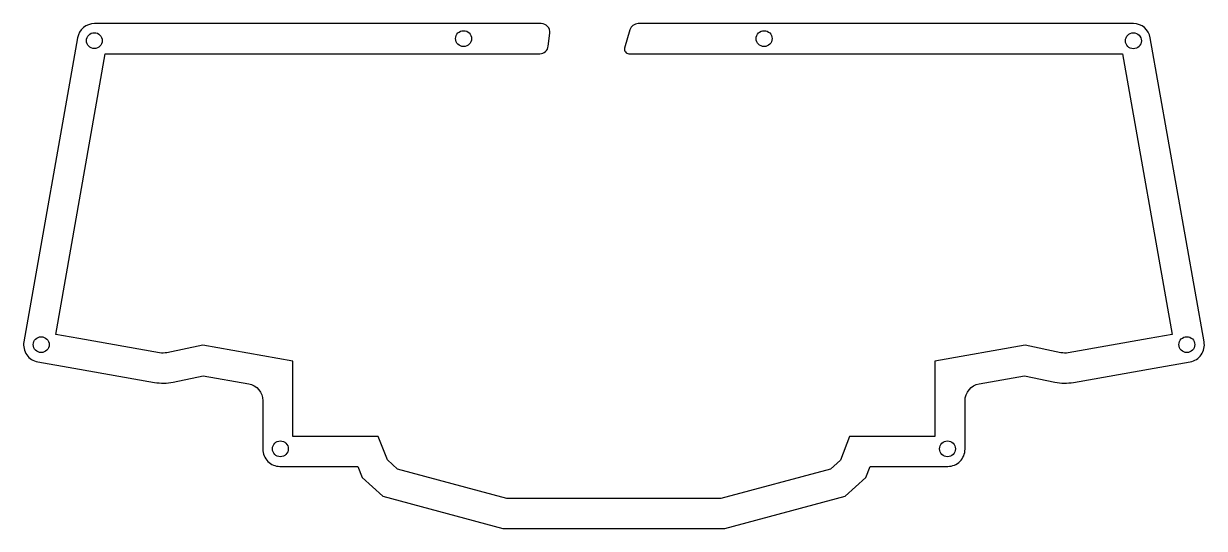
# Model space of a CAD drawing. Header units: millimetres. Extents: x -140 to 136, y -60 to 58.
import ezdxf

# ---------------------------------------------------------------- set-up
doc = ezdxf.new("R2010")
doc.units = ezdxf.units.MM
doc.layers.get('0').update_dxf_attribs({"linetype": 'CONTINUOUS'})

msp = doc.modelspace()

# ---------------------------------------------------------------- linework, layer by layer
msp.add_lwpolyline([(79.77, -30.22, -0.363235), (83.07, -26.28), (93.64, -24.39), (100.67, -25.87, 0.095809), (105.03, -25.94), (123.84, -22.63), (132.22, -21.15, 0.414214), (135.46, -16.52), (122.93, 54.34, 0.363829), (118.99, 57.64), (3.62, 57.64, 0.335421), (1.7, 56.19), (0.49, 51.92, 0.497655), (1.45, 50.64), (116.48, 50.64), (128.05, -14.78), (122.63, -15.74), (103.82, -19.05, -0.095808), (102.11, -19.02), (93.75, -17.26), (72.77, -21.01), (72.77, -38.51), (52.9, -38.51), (50.76, -44.03), (48.4, -46.14), (22.89, -52.96), (-26.95, -52.96), (-52.41, -46.14), (-54.77, -44.02), (-56.9, -38.51), (-76.8, -38.51), (-76.8, -21), (-97.79, -17.26), (-106.12, -19.02, -0.096139), (-107.83, -19.05), (-126.62, -15.74), (-132.04, -14.79), (-120.5, 50.64), (-19.28, 50.64, 0.381511), (-17.3, 52.42), (-16.96, 55.42, 0.447691), (-18.94, 57.64), (-123.02, 57.64, 0.363967), (-126.95, 54.34), (-139.45, -16.52, 0.414214), (-136.21, -21.16), (-127.83, -22.63), (-109.04, -25.94, 0.096137), (-104.66, -25.87), (-97.68, -24.39), (-87.09, -26.28, -0.363378), (-83.8, -30.21), (-83.8, -41.51, 0.414214), (-79.8, -45.51), (-61.7, -45.51), (-60.69, -48.11), (-55.84, -52.47), (-27.87, -59.96), (23.81, -59.96), (51.82, -52.47), (56.68, -48.12), (57.69, -45.51), (75.77, -45.51, 0.414214), (79.77, -41.51)], format="xyb", close=True)
for centre in [(-123.04, 53.68), (-37.03, 54.15), (32.97, 54.15), (118.99, 53.65), (-135.41, -17.15), (131.43, -17.14), (-79.71, -41.42), (75.69, -41.42)]:
    msp.add_circle(centre, 1.85)

doc.saveas('drawing.dxf')
